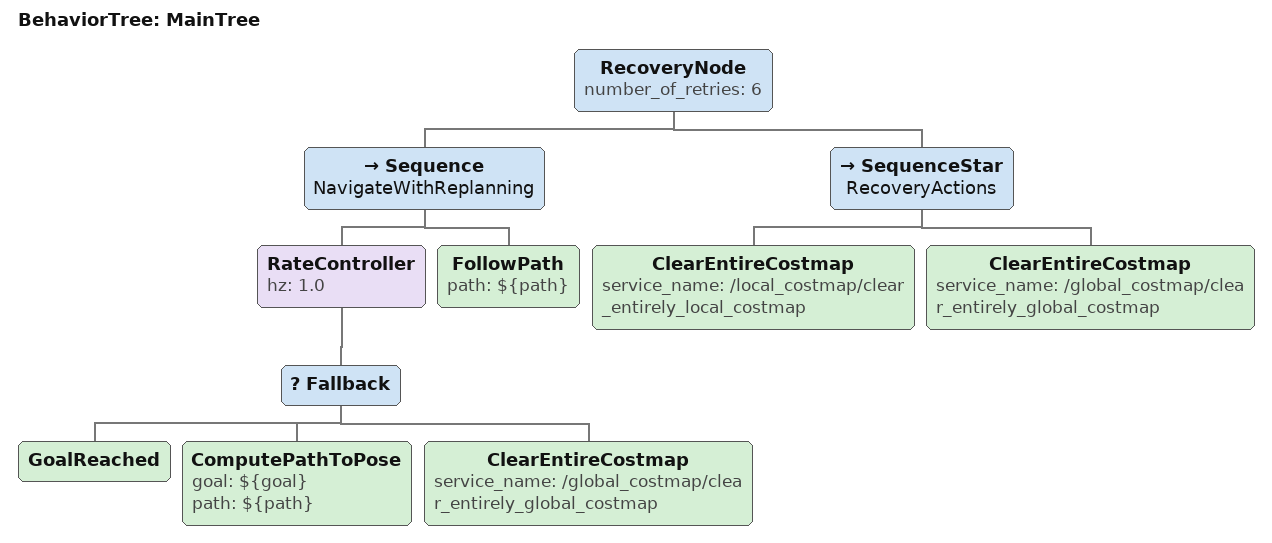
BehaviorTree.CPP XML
<!--
  This Behavior Tree replans the global path periodically at 1 Hz and it also has
  recovery actions.
-->

<root main_tree_to_execute="MainTree">
  <BehaviorTree ID="MainTree">
    <RecoveryNode number_of_retries="6">
      <Sequence name="NavigateWithReplanning">
        <RateController hz="1.0">
          <Fallback>
            <GoalReached/>
            <ComputePathToPose goal="${goal}" path="${path}"/>
            <ClearEntireCostmap service_name="/global_costmap/clear_entirely_global_costmap"/>
          </Fallback>
        </RateController>
        <FollowPath path="${path}"/>
      </Sequence>
      <SequenceStar name="RecoveryActions">
        <ClearEntireCostmap service_name="/local_costmap/clear_entirely_local_costmap"/>
        <ClearEntireCostmap service_name="/global_costmap/clear_entirely_global_costmap"/>
      </SequenceStar>
    </RecoveryNode>
  </BehaviorTree>
</root>
